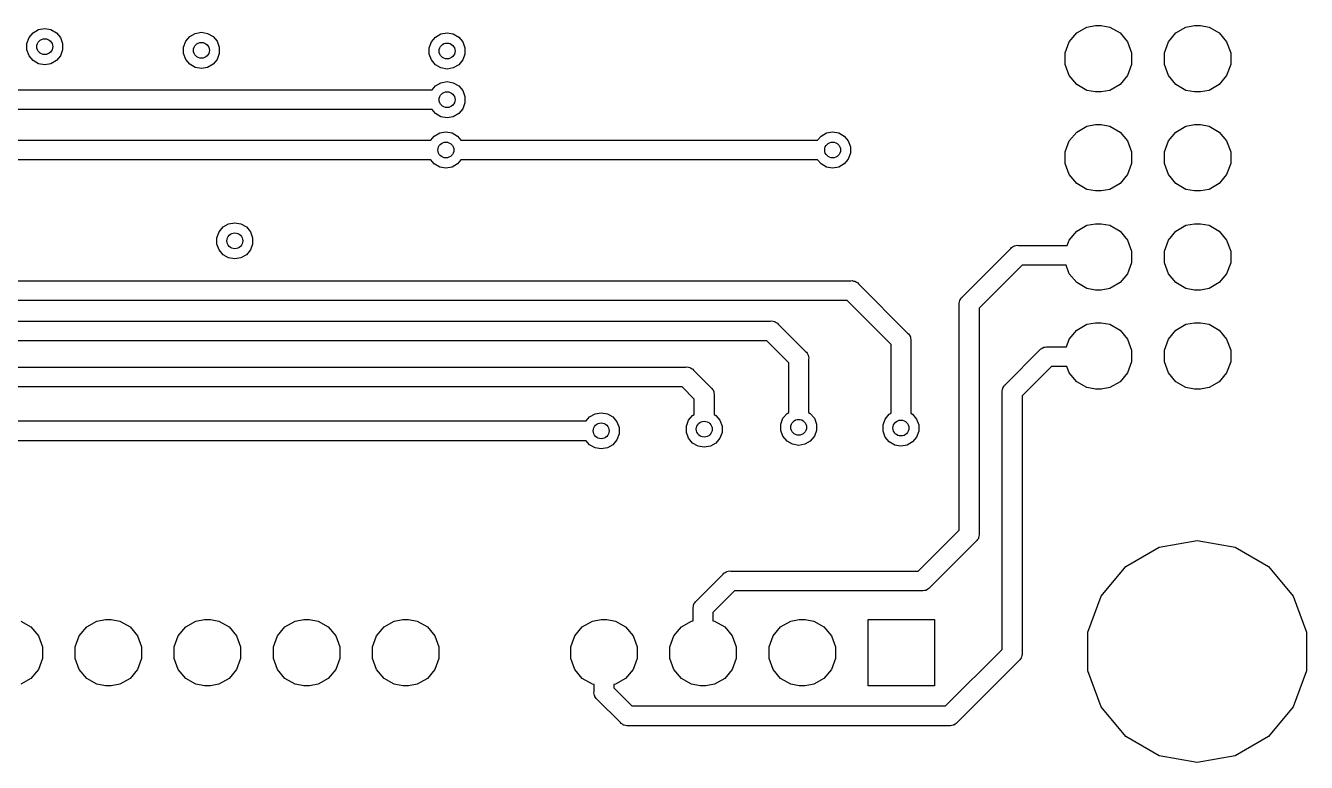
# Model space of a CAD drawing. Extents: x 91.8 to 190.2, y -113.9 to -59.9.
# Drawn here: x 157.4 to 190.22, y -113.85 to -94.96 of the extents above; entities that cross this region are included whole.
import ezdxf

# ---------------------------------------------------------------- set-up
doc = ezdxf.new("R2010")
doc.units = 0
doc.header["$MEASUREMENT"] = 0
doc.layers.add('BLACK', color=7, linetype='CONTINUOUS')

msp = doc.modelspace()

# ---------------------------------------------------------------- linework, layer by layer
at = {"layer": 'BLACK', "linetype": 'CONTINUOUS'}
for p, q in [((157.488, -95.2679), (157.592, -95.1444)), ((157.592, -95.1444), (157.731, -95.0637)), ((157.731, -95.0637), (157.89, -95.0357)), ((157.89, -95.0357), (158.049, -95.0637)), ((158.049, -95.0637), (158.188, -95.1444)), ((158.188, -95.1444), (158.292, -95.2679)), ((161.607, -95.2394), (161.746, -95.1587)), ((161.746, -95.1587), (161.905, -95.1307)), ((161.905, -95.1307), (162.064, -95.1587)), ((162.064, -95.1587), (162.203, -95.2394)), ((167.902, -95.2544), (168.041, -95.1737)), ((168.041, -95.1737), (168.2, -95.1457)), ((168.2, -95.1457), (168.359, -95.1737)), ((168.359, -95.1737), (168.498, -95.2544)), ((184.143, -95.3784), (184.335, -95.1488)), ((184.335, -95.1488), (184.595, -94.9989)), ((184.595, -94.9989), (184.816, -94.96)), ((184.816, -94.96), (184.964, -94.96)), ((184.964, -94.96), (185.185, -94.9989)), ((185.185, -94.9989), (185.445, -95.1488)), ((185.445, -95.1488), (185.637, -95.3784)), ((186.683, -95.3784), (186.875, -95.1488)), ((186.875, -95.1488), (187.135, -94.9989)), ((187.135, -94.9989), (187.356, -94.96)), ((187.356, -94.96), (187.504, -94.96)), ((187.504, -94.96), (187.725, -94.9989)), ((187.725, -94.9989), (187.985, -95.1488)), ((187.985, -95.1488), (188.177, -95.3784)), ((157.433, -95.4194), (157.488, -95.2679)), ((157.433, -95.5806), (157.433, -95.4194)), ((158.292, -95.2679), (158.347, -95.4194)), ((158.347, -95.4194), (158.347, -95.5806)), ((161.448, -95.5144), (161.503, -95.3629)), ((161.503, -95.3629), (161.607, -95.2394)), ((162.203, -95.2394), (162.307, -95.3629)), ((162.307, -95.3629), (162.362, -95.5144)), ((167.743, -95.5294), (167.798, -95.3779)), ((167.798, -95.3779), (167.902, -95.2544)), ((168.498, -95.2544), (168.602, -95.3779)), ((168.602, -95.3779), (168.657, -95.5294)), ((184.04, -95.6601), (184.143, -95.3784)), ((185.637, -95.3784), (185.74, -95.6601)), ((186.58, -95.6601), (186.683, -95.3784)), ((188.177, -95.3784), (188.28, -95.6601)), ((157.488, -95.7321), (157.433, -95.5806)), ((157.592, -95.8556), (157.488, -95.7321)), ((158.292, -95.7321), (158.188, -95.8556)), ((158.347, -95.5806), (158.292, -95.7321)), ((161.448, -95.6756), (161.448, -95.5144)), ((161.503, -95.8271), (161.448, -95.6756)), ((161.607, -95.9506), (161.503, -95.8271)), ((162.307, -95.8271), (162.203, -95.9506)), ((162.362, -95.6756), (162.307, -95.8271)), ((162.362, -95.5144), (162.362, -95.6756)), ((167.743, -95.6906), (167.743, -95.5294)), ((167.798, -95.8421), (167.743, -95.6906)), ((168.657, -95.6906), (168.602, -95.8421)), ((168.657, -95.5294), (168.657, -95.6906)), ((184.04, -95.9599), (184.04, -95.6601)), ((185.74, -95.6601), (185.74, -95.9599)), ((186.58, -95.9599), (186.58, -95.6601)), ((188.28, -95.6601), (188.28, -95.9599)), ((157.731, -95.9363), (157.592, -95.8556)), ((157.89, -95.9643), (157.731, -95.9363)), ((158.049, -95.9363), (157.89, -95.9643)), ((158.188, -95.8556), (158.049, -95.9363)), ((161.746, -96.0313), (161.607, -95.9506)), ((161.905, -96.0593), (161.746, -96.0313)), ((162.064, -96.0313), (161.905, -96.0593)), ((162.203, -95.9506), (162.064, -96.0313)), ((167.902, -95.9656), (167.798, -95.8421)), ((168.041, -96.0463), (167.902, -95.9656)), ((168.2, -96.0743), (168.041, -96.0463)), ((168.359, -96.0463), (168.2, -96.0743)), ((168.498, -95.9656), (168.359, -96.0463)), ((168.602, -95.8421), (168.498, -95.9656)), ((184.143, -96.2416), (184.04, -95.9599)), ((185.74, -95.9599), (185.637, -96.2416)), ((186.683, -96.2416), (186.58, -95.9599)), ((188.28, -95.9599), (188.177, -96.2416)), ((167.902, -96.5044), (168.041, -96.4237)), ((168.041, -96.4237), (168.2, -96.3957)), ((168.2, -96.3957), (168.359, -96.4237)), ((168.359, -96.4237), (168.498, -96.5044)), ((184.335, -96.4712), (184.143, -96.2416)), ((184.595, -96.6211), (184.335, -96.4712)), ((185.445, -96.4712), (185.185, -96.6211)), ((185.637, -96.2416), (185.445, -96.4712)), ((186.875, -96.4712), (186.683, -96.2416)), ((187.135, -96.6211), (186.875, -96.4712)), ((187.985, -96.4712), (187.725, -96.6211)), ((188.177, -96.2416), (187.985, -96.4712)), ((148.035, -96.606), (167.816, -96.606)), ((167.816, -96.606), (167.902, -96.5044)), ((168.498, -96.5044), (168.602, -96.6279)), ((168.602, -96.6279), (168.657, -96.7794)), ((168.657, -96.7794), (168.657, -96.9406)), ((184.816, -96.66), (184.595, -96.6211)), ((184.964, -96.66), (184.816, -96.66)), ((185.185, -96.6211), (184.964, -96.66)), ((187.356, -96.66), (187.135, -96.6211)), ((187.504, -96.66), (187.356, -96.66)), ((187.725, -96.6211), (187.504, -96.66)), ((167.816, -97.114), (147.941, -97.114)), ((167.902, -97.2156), (167.816, -97.114)), ((168.602, -97.0921), (168.498, -97.2156)), ((168.657, -96.9406), (168.602, -97.0921)), ((168.041, -97.2963), (167.902, -97.2156)), ((168.2, -97.3243), (168.041, -97.2963)), ((168.359, -97.2963), (168.2, -97.3243)), ((168.498, -97.2156), (168.359, -97.2963)), ((167.786, -97.896), (167.872, -97.7944)), ((167.872, -97.7944), (168.011, -97.7137)), ((168.011, -97.7137), (168.17, -97.6857)), ((168.17, -97.6857), (168.329, -97.7137)), ((168.329, -97.7137), (168.468, -97.7944)), ((168.468, -97.7944), (168.554, -97.896)), ((177.696, -97.896), (177.782, -97.7944)), ((177.782, -97.7944), (177.921, -97.7137)), ((177.921, -97.7137), (178.08, -97.6857)), ((178.08, -97.6857), (178.239, -97.7137)), ((178.239, -97.7137), (178.378, -97.7944)), ((178.378, -97.7944), (178.482, -97.9179)), ((184.143, -97.9184), (184.335, -97.6888)), ((184.335, -97.6888), (184.595, -97.5389)), ((184.595, -97.5389), (184.816, -97.5)), ((184.816, -97.5), (184.964, -97.5)), ((184.964, -97.5), (185.185, -97.5389)), ((185.185, -97.5389), (185.445, -97.6888)), ((185.445, -97.6888), (185.637, -97.9184)), ((186.683, -97.9184), (186.875, -97.6888)), ((186.875, -97.6888), (187.135, -97.5389)), ((187.135, -97.5389), (187.356, -97.5)), ((187.356, -97.5), (187.504, -97.5)), ((187.504, -97.5), (187.725, -97.5389)), ((187.725, -97.5389), (187.985, -97.6888)), ((187.985, -97.6888), (188.177, -97.9184)), ((147.535, -97.896), (167.786, -97.896)), ((168.554, -97.896), (177.696, -97.896)), ((178.482, -97.9179), (178.537, -98.0694)), ((178.537, -98.0694), (178.537, -98.2306)), ((184.04, -98.2001), (184.143, -97.9184)), ((185.637, -97.9184), (185.74, -98.2001)), ((186.58, -98.2001), (186.683, -97.9184)), ((188.177, -97.9184), (188.28, -98.2001)), ((167.786, -98.404), (147.441, -98.404)), ((167.872, -98.5056), (167.786, -98.404)), ((168.554, -98.404), (168.468, -98.5056)), ((177.696, -98.404), (168.554, -98.404)), ((177.782, -98.5056), (177.696, -98.404)), ((178.482, -98.3821), (178.378, -98.5056)), ((178.537, -98.2306), (178.482, -98.3821)), ((184.04, -98.4999), (184.04, -98.2001)), ((185.74, -98.2001), (185.74, -98.4999)), ((186.58, -98.4999), (186.58, -98.2001)), ((188.28, -98.2001), (188.28, -98.4999)), ((168.011, -98.5863), (167.872, -98.5056)), ((168.17, -98.6143), (168.011, -98.5863)), ((168.329, -98.5863), (168.17, -98.6143)), ((168.468, -98.5056), (168.329, -98.5863)), ((177.921, -98.5863), (177.782, -98.5056)), ((178.08, -98.6143), (177.921, -98.5863)), ((178.239, -98.5863), (178.08, -98.6143)), ((178.378, -98.5056), (178.239, -98.5863)), ((184.143, -98.7816), (184.04, -98.4999)), ((184.335, -99.0112), (184.143, -98.7816)), ((185.637, -98.7816), (185.445, -99.0112)), ((185.74, -98.4999), (185.637, -98.7816)), ((186.683, -98.7816), (186.58, -98.4999)), ((186.875, -99.0112), (186.683, -98.7816)), ((188.177, -98.7816), (187.985, -99.0112)), ((188.28, -98.4999), (188.177, -98.7816)), ((184.595, -99.1611), (184.335, -99.0112)), ((185.445, -99.0112), (185.185, -99.1611)), ((187.135, -99.1611), (186.875, -99.0112)), ((187.985, -99.0112), (187.725, -99.1611)), ((184.816, -99.2), (184.595, -99.1611)), ((184.964, -99.2), (184.816, -99.2)), ((185.185, -99.1611), (184.964, -99.2)), ((187.356, -99.2), (187.135, -99.1611)), ((187.504, -99.2), (187.356, -99.2)), ((187.725, -99.1611), (187.504, -99.2)), ((162.462, -100.124), (162.601, -100.044)), ((162.601, -100.044), (162.76, -100.016)), ((162.76, -100.016), (162.919, -100.044)), ((162.919, -100.044), (163.058, -100.124)), ((184.335, -100.229), (184.595, -100.079)), ((184.595, -100.079), (184.816, -100.04)), ((184.816, -100.04), (184.964, -100.04)), ((184.964, -100.04), (185.185, -100.079)), ((185.185, -100.079), (185.445, -100.229)), ((186.875, -100.229), (187.135, -100.079)), ((187.135, -100.079), (187.356, -100.04)), ((187.356, -100.04), (187.504, -100.04)), ((187.504, -100.04), (187.725, -100.079)), ((187.725, -100.079), (187.985, -100.229)), ((162.303, -100.399), (162.358, -100.248)), ((162.303, -100.561), (162.303, -100.399)), ((162.358, -100.248), (162.462, -100.124)), ((163.058, -100.124), (163.162, -100.248)), ((163.162, -100.248), (163.217, -100.399)), ((163.217, -100.399), (163.217, -100.561)), ((184.143, -100.458), (184.335, -100.229)), ((185.445, -100.229), (185.637, -100.458)), ((186.683, -100.458), (186.875, -100.229)), ((187.985, -100.229), (188.177, -100.458)), ((162.358, -100.712), (162.303, -100.561)), ((162.462, -100.836), (162.358, -100.712)), ((163.162, -100.712), (163.058, -100.836)), ((163.217, -100.561), (163.162, -100.712)), ((181.408, -101.913), (182.643, -100.678)), ((182.643, -100.678), (182.664, -100.652)), ((182.664, -100.652), (182.693, -100.636)), ((182.693, -100.636), (182.721, -100.616)), ((182.721, -100.616), (182.732, -100.613)), ((182.732, -100.613), (182.742, -100.608)), ((182.742, -100.608), (182.775, -100.602)), ((182.775, -100.602), (182.808, -100.593)), ((182.808, -100.593), (182.841, -100.596)), ((182.841, -100.596), (184.092, -100.596)), ((184.092, -100.596), (184.143, -100.458)), ((185.637, -100.458), (185.74, -100.74)), ((185.74, -100.74), (185.74, -101.04)), ((186.58, -100.74), (186.683, -100.458)), ((186.58, -101.04), (186.58, -100.74)), ((188.177, -100.458), (188.28, -100.74)), ((188.28, -100.74), (188.28, -101.04)), ((162.601, -100.916), (162.462, -100.836)), ((162.76, -100.944), (162.601, -100.916)), ((162.919, -100.916), (162.76, -100.944)), ((163.058, -100.836), (162.919, -100.916)), ((185.74, -101.04), (185.637, -101.322)), ((186.683, -101.322), (186.58, -101.04)), ((188.28, -101.04), (188.177, -101.322)), ((182.935, -101.104), (181.834, -102.205)), ((184.063, -101.104), (182.935, -101.104)), ((184.143, -101.322), (184.063, -101.104)), ((184.335, -101.551), (184.143, -101.322)), ((185.637, -101.322), (185.445, -101.551)), ((186.875, -101.551), (186.683, -101.322)), ((188.177, -101.322), (187.985, -101.551)), ((147.242, -101.503), (178.546, -101.503)), ((178.546, -101.503), (178.58, -101.5)), ((178.58, -101.5), (178.612, -101.509)), ((178.612, -101.509), (178.645, -101.515)), ((178.645, -101.515), (178.655, -101.521)), ((178.655, -101.521), (178.666, -101.523)), ((178.666, -101.523), (178.694, -101.543)), ((178.694, -101.543), (178.723, -101.56)), ((178.723, -101.56), (178.745, -101.585)), ((178.745, -101.585), (180.002, -102.843)), ((184.595, -101.701), (184.335, -101.551)), ((184.816, -101.74), (184.595, -101.701)), ((184.964, -101.74), (184.816, -101.74)), ((185.185, -101.701), (184.964, -101.74)), ((185.445, -101.551), (185.185, -101.701)), ((187.135, -101.701), (186.875, -101.551)), ((187.356, -101.74), (187.135, -101.701)), ((187.504, -101.74), (187.356, -101.74)), ((187.725, -101.701), (187.504, -101.74)), ((187.985, -101.551), (187.725, -101.701)), ((178.452, -102.011), (147.148, -102.011)), ((179.576, -103.135), (178.452, -102.011)), ((181.323, -102.078), (181.332, -102.045)), ((181.332, -102.045), (181.338, -102.012)), ((181.338, -102.012), (181.343, -102.002)), ((181.343, -102.002), (181.346, -101.991)), ((181.346, -101.991), (181.366, -101.963)), ((181.366, -101.963), (181.382, -101.934)), ((181.382, -101.934), (181.408, -101.913)), ((181.326, -102.111), (181.323, -102.078)), ((181.326, -107.895), (181.326, -102.111)), ((181.834, -102.205), (181.834, -107.989)), ((146.675, -102.536), (176.489, -102.536)), ((176.489, -102.536), (176.522, -102.533)), ((176.522, -102.533), (176.555, -102.542)), ((176.555, -102.542), (176.588, -102.548)), ((176.588, -102.548), (176.598, -102.553)), ((176.598, -102.553), (176.609, -102.556)), ((176.609, -102.556), (176.637, -102.576)), ((176.637, -102.576), (176.666, -102.592)), ((176.666, -102.592), (176.687, -102.618)), ((176.687, -102.618), (177.382, -103.313)), ((184.335, -102.769), (184.595, -102.619)), ((184.595, -102.619), (184.816, -102.58)), ((184.816, -102.58), (184.964, -102.58)), ((184.964, -102.58), (185.185, -102.619)), ((185.185, -102.619), (185.445, -102.769)), ((186.875, -102.769), (187.135, -102.619)), ((187.135, -102.619), (187.356, -102.58)), ((187.356, -102.58), (187.504, -102.58)), ((187.504, -102.58), (187.725, -102.619)), ((187.725, -102.619), (187.985, -102.769)), ((176.395, -103.044), (146.581, -103.044)), ((176.956, -103.605), (176.395, -103.044)), ((180.002, -102.843), (180.028, -102.864)), ((180.028, -102.864), (180.044, -102.893)), ((180.044, -102.893), (180.064, -102.921)), ((180.064, -102.921), (180.067, -102.932)), ((180.067, -102.932), (180.072, -102.942)), ((180.072, -102.942), (180.078, -102.975)), ((180.078, -102.975), (180.087, -103.008)), ((180.087, -103.008), (180.084, -103.041)), ((180.084, -103.041), (180.084, -104.899)), ((184.071, -103.196), (184.143, -102.998)), ((184.143, -102.998), (184.335, -102.769)), ((185.445, -102.769), (185.637, -102.998)), ((185.637, -102.998), (185.74, -103.28)), ((186.58, -103.28), (186.683, -102.998)), ((186.683, -102.998), (186.875, -102.769)), ((187.985, -102.769), (188.177, -102.998)), ((188.177, -102.998), (188.28, -103.28)), ((177.382, -103.313), (177.408, -103.334)), ((177.408, -103.334), (177.424, -103.363)), ((177.424, -103.363), (177.444, -103.391)), ((179.576, -104.899), (179.576, -103.135)), ((182.508, -104.163), (183.393, -103.278)), ((183.393, -103.278), (183.414, -103.252)), ((183.414, -103.252), (183.443, -103.236)), ((183.443, -103.236), (183.471, -103.216)), ((183.471, -103.216), (183.482, -103.213)), ((183.482, -103.213), (183.492, -103.208)), ((183.492, -103.208), (183.525, -103.202)), ((183.525, -103.202), (183.558, -103.193)), ((183.558, -103.193), (183.591, -103.196)), ((183.591, -103.196), (184.071, -103.196)), ((185.74, -103.28), (185.74, -103.58)), ((186.58, -103.58), (186.58, -103.28)), ((188.28, -103.28), (188.28, -103.58)), ((176.956, -104.879), (176.956, -103.605)), ((177.444, -103.391), (177.447, -103.402)), ((177.447, -103.402), (177.452, -103.412)), ((177.452, -103.412), (177.458, -103.445)), ((177.458, -103.445), (177.467, -103.478)), ((177.467, -103.478), (177.464, -103.511)), ((177.464, -103.511), (177.464, -104.879)), ((183.685, -103.704), (182.934, -104.455)), ((184.085, -103.704), (183.685, -103.704)), ((184.143, -103.862), (184.085, -103.704)), ((185.74, -103.58), (185.637, -103.862)), ((186.683, -103.862), (186.58, -103.58)), ((188.28, -103.58), (188.177, -103.862)), ((146.025, -103.716), (174.319, -103.716)), ((174.319, -103.716), (174.352, -103.713)), ((174.352, -103.713), (174.385, -103.722)), ((174.385, -103.722), (174.418, -103.728)), ((174.418, -103.728), (174.428, -103.733)), ((174.428, -103.733), (174.439, -103.736)), ((174.439, -103.736), (174.467, -103.756)), ((174.467, -103.756), (174.496, -103.772)), ((174.496, -103.772), (174.517, -103.798)), ((174.517, -103.798), (174.962, -104.243)), ((184.335, -104.091), (184.143, -103.862)), ((185.637, -103.862), (185.445, -104.091)), ((186.875, -104.091), (186.683, -103.862)), ((188.177, -103.862), (187.985, -104.091)), ((174.225, -104.224), (145.931, -104.224)), ((174.536, -104.535), (174.225, -104.224)), ((174.962, -104.243), (174.988, -104.264)), ((174.988, -104.264), (175.004, -104.293)), ((175.004, -104.293), (175.024, -104.321)), ((175.024, -104.321), (175.027, -104.332)), ((175.027, -104.332), (175.032, -104.342)), ((175.032, -104.342), (175.038, -104.375)), ((182.423, -104.328), (182.432, -104.295)), ((182.426, -104.361), (182.423, -104.328)), ((182.426, -110.955), (182.426, -104.361)), ((182.432, -104.295), (182.438, -104.262)), ((182.438, -104.262), (182.443, -104.252)), ((182.443, -104.252), (182.446, -104.241)), ((182.446, -104.241), (182.466, -104.213)), ((182.466, -104.213), (182.482, -104.184)), ((182.482, -104.184), (182.508, -104.163)), ((184.595, -104.241), (184.335, -104.091)), ((184.816, -104.28), (184.595, -104.241)), ((184.964, -104.28), (184.816, -104.28)), ((185.185, -104.241), (184.964, -104.28)), ((185.445, -104.091), (185.185, -104.241)), ((187.135, -104.241), (186.875, -104.091)), ((187.356, -104.28), (187.135, -104.241)), ((187.504, -104.28), (187.356, -104.28)), ((187.725, -104.241), (187.504, -104.28)), ((187.985, -104.091), (187.725, -104.241)), ((174.536, -104.929), (174.536, -104.535)), ((175.038, -104.375), (175.047, -104.408)), ((175.047, -104.408), (175.044, -104.441)), ((175.044, -104.441), (175.044, -104.929)), ((182.934, -104.455), (182.934, -111.049)), ((171.766, -105.096), (171.852, -104.994)), ((171.852, -104.994), (171.991, -104.914)), ((171.991, -104.914), (172.15, -104.886)), ((172.15, -104.886), (172.309, -104.914)), ((172.309, -104.914), (172.448, -104.994)), ((172.448, -104.994), (172.552, -105.118)), ((174.388, -105.078), (174.492, -104.954)), ((174.492, -104.954), (174.536, -104.929)), ((175.044, -104.929), (175.088, -104.954)), ((175.088, -104.954), (175.192, -105.078)), ((176.808, -105.028), (176.912, -104.904)), ((176.912, -104.904), (176.956, -104.879)), ((177.464, -104.879), (177.508, -104.904)), ((177.508, -104.904), (177.612, -105.028)), ((179.428, -105.048), (179.532, -104.924)), ((179.532, -104.924), (179.576, -104.899)), ((180.084, -104.899), (180.128, -104.924)), ((180.128, -104.924), (180.232, -105.048)), ((145.475, -105.096), (171.766, -105.096)), ((172.552, -105.118), (172.607, -105.269)), ((172.607, -105.269), (172.607, -105.431)), ((174.333, -105.229), (174.388, -105.078)), ((174.333, -105.391), (174.333, -105.229)), ((175.192, -105.078), (175.247, -105.229)), ((175.247, -105.229), (175.247, -105.391)), ((176.753, -105.179), (176.808, -105.028)), ((176.753, -105.341), (176.753, -105.179)), ((176.808, -105.492), (176.753, -105.341)), ((177.612, -105.028), (177.667, -105.179)), ((177.667, -105.341), (177.612, -105.492)), ((177.667, -105.179), (177.667, -105.341)), ((179.373, -105.199), (179.428, -105.048)), ((179.373, -105.361), (179.373, -105.199)), ((180.232, -105.048), (180.287, -105.199)), ((180.287, -105.199), (180.287, -105.361)), ((171.766, -105.604), (145.381, -105.604)), ((171.852, -105.706), (171.766, -105.604)), ((172.552, -105.582), (172.448, -105.706)), ((172.607, -105.431), (172.552, -105.582)), ((174.388, -105.542), (174.333, -105.391)), ((174.492, -105.666), (174.388, -105.542)), ((174.631, -105.746), (174.492, -105.666)), ((175.088, -105.666), (174.949, -105.746)), ((175.192, -105.542), (175.088, -105.666)), ((175.247, -105.391), (175.192, -105.542)), ((176.912, -105.616), (176.808, -105.492)), ((177.051, -105.696), (176.912, -105.616)), ((177.508, -105.616), (177.369, -105.696)), ((177.612, -105.492), (177.508, -105.616)), ((179.428, -105.512), (179.373, -105.361)), ((179.532, -105.636), (179.428, -105.512)), ((179.671, -105.716), (179.532, -105.636)), ((180.128, -105.636), (179.989, -105.716)), ((180.232, -105.512), (180.128, -105.636)), ((180.287, -105.361), (180.232, -105.512)), ((171.991, -105.786), (171.852, -105.706)), ((172.15, -105.814), (171.991, -105.786)), ((172.309, -105.786), (172.15, -105.814)), ((172.448, -105.706), (172.309, -105.786)), ((174.79, -105.774), (174.631, -105.746)), ((174.949, -105.746), (174.79, -105.774)), ((177.21, -105.724), (177.051, -105.696)), ((177.369, -105.696), (177.21, -105.724)), ((179.83, -105.744), (179.671, -105.716)), ((179.989, -105.716), (179.83, -105.744)), ((180.275, -108.946), (181.326, -107.895)), ((181.752, -108.187), (180.567, -109.372)), ((181.778, -108.166), (181.752, -108.187)), ((181.794, -108.137), (181.778, -108.166)), ((181.814, -108.109), (181.794, -108.137)), ((181.817, -108.098), (181.814, -108.109)), ((181.822, -108.088), (181.817, -108.098)), ((181.828, -108.055), (181.822, -108.088)), ((181.837, -108.022), (181.828, -108.055)), ((181.834, -107.989), (181.837, -108.022)), ((186.448, -108.338), (187.42, -108.167)), ((187.42, -108.167), (188.392, -108.338)), ((185.592, -108.832), (186.448, -108.338)), ((188.392, -108.338), (189.248, -108.832)), ((175.362, -108.963), (175.372, -108.958)), ((175.372, -108.958), (175.405, -108.952)), ((175.405, -108.952), (175.438, -108.943)), ((175.438, -108.943), (175.471, -108.946)), ((175.471, -108.946), (180.275, -108.946)), ((184.958, -109.588), (185.592, -108.832)), ((189.248, -108.832), (189.882, -109.588)), ((174.588, -109.713), (175.273, -109.028)), ((175.273, -109.028), (175.294, -109.002)), ((175.294, -109.002), (175.323, -108.986)), ((175.323, -108.986), (175.351, -108.966)), ((175.351, -108.966), (175.362, -108.963)), ((175.565, -109.454), (175.014, -110.005)), ((180.369, -109.454), (175.565, -109.454)), ((180.402, -109.457), (180.369, -109.454)), ((180.435, -109.448), (180.402, -109.457)), ((180.468, -109.442), (180.435, -109.448)), ((180.478, -109.437), (180.468, -109.442)), ((180.489, -109.434), (180.478, -109.437)), ((180.517, -109.414), (180.489, -109.434)), ((180.546, -109.398), (180.517, -109.414)), ((180.567, -109.372), (180.546, -109.398)), ((184.62, -110.516), (184.958, -109.588)), ((189.882, -109.588), (190.22, -110.516)), ((174.503, -109.878), (174.512, -109.845)), ((174.506, -109.911), (174.503, -109.878)), ((174.506, -110.222), (174.506, -109.911)), ((174.512, -109.845), (174.518, -109.812)), ((174.518, -109.812), (174.523, -109.802)), ((174.523, -109.802), (174.526, -109.791)), ((174.526, -109.791), (174.546, -109.763)), ((174.546, -109.763), (174.562, -109.734)), ((174.562, -109.734), (174.588, -109.713)), ((157.275, -110.229), (157.535, -110.379)), ((158.965, -110.379), (159.225, -110.229)), ((159.225, -110.229), (159.446, -110.19)), ((159.446, -110.19), (159.594, -110.19)), ((159.594, -110.19), (159.815, -110.229)), ((159.815, -110.229), (160.075, -110.379)), ((161.505, -110.379), (161.765, -110.229)), ((161.765, -110.229), (161.986, -110.19)), ((161.986, -110.19), (162.134, -110.19)), ((162.134, -110.19), (162.355, -110.229)), ((162.355, -110.229), (162.615, -110.379)), ((164.045, -110.379), (164.305, -110.229)), ((164.305, -110.229), (164.526, -110.19)), ((164.526, -110.19), (164.674, -110.19)), ((164.674, -110.19), (164.895, -110.229)), ((164.895, -110.229), (165.155, -110.379)), ((166.585, -110.379), (166.845, -110.229)), ((166.845, -110.229), (167.066, -110.19)), ((167.066, -110.19), (167.214, -110.19)), ((167.214, -110.19), (167.435, -110.229)), ((167.435, -110.229), (167.695, -110.379)), ((171.665, -110.379), (171.925, -110.229)), ((171.925, -110.229), (172.146, -110.19)), ((172.146, -110.19), (172.294, -110.19)), ((172.294, -110.19), (172.515, -110.229)), ((172.515, -110.229), (172.775, -110.379)), ((174.205, -110.379), (174.465, -110.229)), ((174.465, -110.229), (174.506, -110.222)), ((175.014, -110.005), (175.014, -110.222)), ((175.014, -110.222), (175.055, -110.229)), ((175.055, -110.229), (175.315, -110.379)), ((176.745, -110.379), (177.005, -110.229)), ((177.005, -110.229), (177.226, -110.19)), ((177.226, -110.19), (177.374, -110.19)), ((177.374, -110.19), (177.595, -110.229)), ((177.595, -110.229), (177.855, -110.379)), ((178.99, -111.89), (178.99, -110.19)), ((178.99, -110.19), (180.69, -110.19)), ((180.69, -110.19), (180.69, -111.89)), ((157.535, -110.379), (157.727, -110.608)), ((158.773, -110.608), (158.965, -110.379)), ((160.075, -110.379), (160.267, -110.608)), ((161.313, -110.608), (161.505, -110.379)), ((162.615, -110.379), (162.807, -110.608)), ((163.853, -110.608), (164.045, -110.379)), ((165.155, -110.379), (165.347, -110.608)), ((166.393, -110.608), (166.585, -110.379)), ((167.695, -110.379), (167.887, -110.608)), ((171.473, -110.608), (171.665, -110.379)), ((172.775, -110.379), (172.967, -110.608)), ((174.013, -110.608), (174.205, -110.379)), ((175.315, -110.379), (175.507, -110.608)), ((176.553, -110.608), (176.745, -110.379)), ((177.855, -110.379), (178.047, -110.608)), ((184.62, -111.504), (184.62, -110.516)), ((190.22, -110.516), (190.22, -111.504)), ((157.727, -110.608), (157.83, -110.89)), ((157.83, -110.89), (157.83, -111.19)), ((158.67, -110.89), (158.773, -110.608)), ((158.67, -111.19), (158.67, -110.89)), ((160.267, -110.608), (160.37, -110.89)), ((160.37, -110.89), (160.37, -111.19)), ((161.21, -110.89), (161.313, -110.608)), ((161.21, -111.19), (161.21, -110.89)), ((162.807, -110.608), (162.91, -110.89)), ((162.91, -110.89), (162.91, -111.19)), ((163.75, -110.89), (163.853, -110.608)), ((163.75, -111.19), (163.75, -110.89)), ((165.347, -110.608), (165.45, -110.89)), ((165.45, -110.89), (165.45, -111.19)), ((166.29, -110.89), (166.393, -110.608)), ((166.29, -111.19), (166.29, -110.89)), ((167.887, -110.608), (167.99, -110.89)), ((167.99, -110.89), (167.99, -111.19)), ((171.37, -110.89), (171.473, -110.608)), ((171.37, -111.19), (171.37, -110.89)), ((172.967, -110.608), (173.07, -110.89)), ((173.07, -110.89), (173.07, -111.19)), ((173.91, -110.89), (174.013, -110.608)), ((173.91, -111.19), (173.91, -110.89)), ((175.507, -110.608), (175.61, -110.89)), ((175.61, -110.89), (175.61, -111.19)), ((176.45, -110.89), (176.553, -110.608)), ((176.45, -111.19), (176.45, -110.89)), ((178.047, -110.608), (178.15, -110.89)), ((178.15, -110.89), (178.15, -111.19)), ((157.83, -111.19), (157.727, -111.472)), ((158.773, -111.472), (158.67, -111.19)), ((160.37, -111.19), (160.267, -111.472)), ((161.313, -111.472), (161.21, -111.19)), ((162.91, -111.19), (162.807, -111.472)), ((163.853, -111.472), (163.75, -111.19)), ((165.45, -111.19), (165.347, -111.472)), ((166.393, -111.472), (166.29, -111.19)), ((167.99, -111.19), (167.887, -111.472)), ((171.473, -111.472), (171.37, -111.19)), ((173.07, -111.19), (172.967, -111.472)), ((174.013, -111.472), (173.91, -111.19)), ((175.61, -111.19), (175.507, -111.472)), ((176.553, -111.472), (176.45, -111.19)), ((178.15, -111.19), (178.047, -111.472)), ((180.975, -112.406), (182.426, -110.955)), ((182.852, -111.247), (181.267, -112.832)), ((182.878, -111.226), (182.852, -111.247)), ((182.894, -111.197), (182.878, -111.226)), ((182.914, -111.169), (182.894, -111.197)), ((182.917, -111.158), (182.914, -111.169)), ((182.922, -111.148), (182.917, -111.158)), ((182.928, -111.115), (182.922, -111.148)), ((182.937, -111.082), (182.928, -111.115)), ((182.934, -111.049), (182.937, -111.082)), ((157.727, -111.472), (157.535, -111.701)), ((158.965, -111.701), (158.773, -111.472)), ((160.267, -111.472), (160.075, -111.701)), ((161.505, -111.701), (161.313, -111.472)), ((162.807, -111.472), (162.615, -111.701)), ((164.045, -111.701), (163.853, -111.472)), ((165.347, -111.472), (165.155, -111.701)), ((166.585, -111.701), (166.393, -111.472)), ((167.887, -111.472), (167.695, -111.701)), ((171.665, -111.701), (171.473, -111.472)), ((172.967, -111.472), (172.775, -111.701)), ((174.205, -111.701), (174.013, -111.472)), ((175.507, -111.472), (175.315, -111.701)), ((176.745, -111.701), (176.553, -111.472)), ((178.047, -111.472), (177.855, -111.701)), ((184.958, -112.432), (184.62, -111.504)), ((190.22, -111.504), (189.882, -112.432)), ((157.535, -111.701), (157.275, -111.851)), ((159.225, -111.851), (158.965, -111.701)), ((159.446, -111.89), (159.225, -111.851)), ((159.594, -111.89), (159.446, -111.89)), ((159.815, -111.851), (159.594, -111.89)), ((160.075, -111.701), (159.815, -111.851)), ((161.765, -111.851), (161.505, -111.701)), ((161.986, -111.89), (161.765, -111.851)), ((162.134, -111.89), (161.986, -111.89)), ((162.355, -111.851), (162.134, -111.89)), ((162.615, -111.701), (162.355, -111.851)), ((164.305, -111.851), (164.045, -111.701)), ((164.526, -111.89), (164.305, -111.851)), ((164.674, -111.89), (164.526, -111.89)), ((164.895, -111.851), (164.674, -111.89)), ((165.155, -111.701), (164.895, -111.851)), ((166.845, -111.851), (166.585, -111.701)), ((167.066, -111.89), (166.845, -111.851)), ((167.214, -111.89), (167.066, -111.89)), ((167.435, -111.851), (167.214, -111.89)), ((167.695, -111.701), (167.435, -111.851)), ((171.925, -111.851), (171.665, -111.701)), ((171.966, -111.858), (171.925, -111.851)), ((171.966, -112.039), (171.966, -111.858)), ((172.515, -111.851), (172.474, -111.858)), ((172.474, -111.858), (172.474, -111.945)), ((172.775, -111.701), (172.515, -111.851)), ((174.465, -111.851), (174.205, -111.701)), ((174.686, -111.89), (174.465, -111.851)), ((174.834, -111.89), (174.686, -111.89)), ((175.055, -111.851), (174.834, -111.89)), ((175.315, -111.701), (175.055, -111.851)), ((177.005, -111.851), (176.745, -111.701)), ((177.226, -111.89), (177.005, -111.851)), ((177.374, -111.89), (177.226, -111.89)), ((177.595, -111.851), (177.374, -111.89)), ((177.855, -111.701), (177.595, -111.851)), ((180.69, -111.89), (178.99, -111.89)), ((171.963, -112.072), (171.966, -112.039)), ((171.972, -112.105), (171.963, -112.072)), ((171.978, -112.138), (171.972, -112.105)), ((171.983, -112.148), (171.978, -112.138)), ((171.986, -112.159), (171.983, -112.148)), ((172.006, -112.187), (171.986, -112.159)), ((172.022, -112.216), (172.006, -112.187)), ((172.048, -112.237), (172.022, -112.216)), ((172.643, -112.832), (172.048, -112.237)), ((172.474, -111.945), (172.935, -112.406)), ((172.935, -112.406), (180.975, -112.406)), ((185.592, -113.188), (184.958, -112.432)), ((189.882, -112.432), (189.248, -113.188)), ((172.664, -112.858), (172.643, -112.832)), ((172.693, -112.874), (172.664, -112.858)), ((172.721, -112.894), (172.693, -112.874)), ((172.732, -112.897), (172.721, -112.894)), ((172.742, -112.902), (172.732, -112.897)), ((181.178, -112.897), (181.168, -112.902)), ((181.189, -112.894), (181.178, -112.897)), ((181.217, -112.874), (181.189, -112.894)), ((181.246, -112.858), (181.217, -112.874)), ((181.267, -112.832), (181.246, -112.858)), ((172.775, -112.908), (172.742, -112.902)), ((172.808, -112.917), (172.775, -112.908)), ((172.841, -112.914), (172.808, -112.917)), ((181.069, -112.914), (172.841, -112.914)), ((181.102, -112.917), (181.069, -112.914)), ((181.135, -112.908), (181.102, -112.917)), ((181.168, -112.902), (181.135, -112.908)), ((186.448, -113.682), (185.592, -113.188)), ((189.248, -113.188), (188.392, -113.682)), ((187.42, -113.853), (186.448, -113.682)), ((188.392, -113.682), (187.42, -113.853))]:
    msp.add_line(p, q, dxfattribs=at)
at = {"layer": 'BLACK'}
for centre in [(157.89, -95.5), (161.905, -95.595), (168.2, -95.61), (168.2, -96.86), (168.17, -98.15), (178.08, -98.15), (162.76, -100.48), (172.15, -105.35), (174.79, -105.31), (177.21, -105.26), (179.83, -105.28)]:
    msp.add_circle(centre, 0.2032, dxfattribs=at)

doc.saveas('drawing.dxf')
